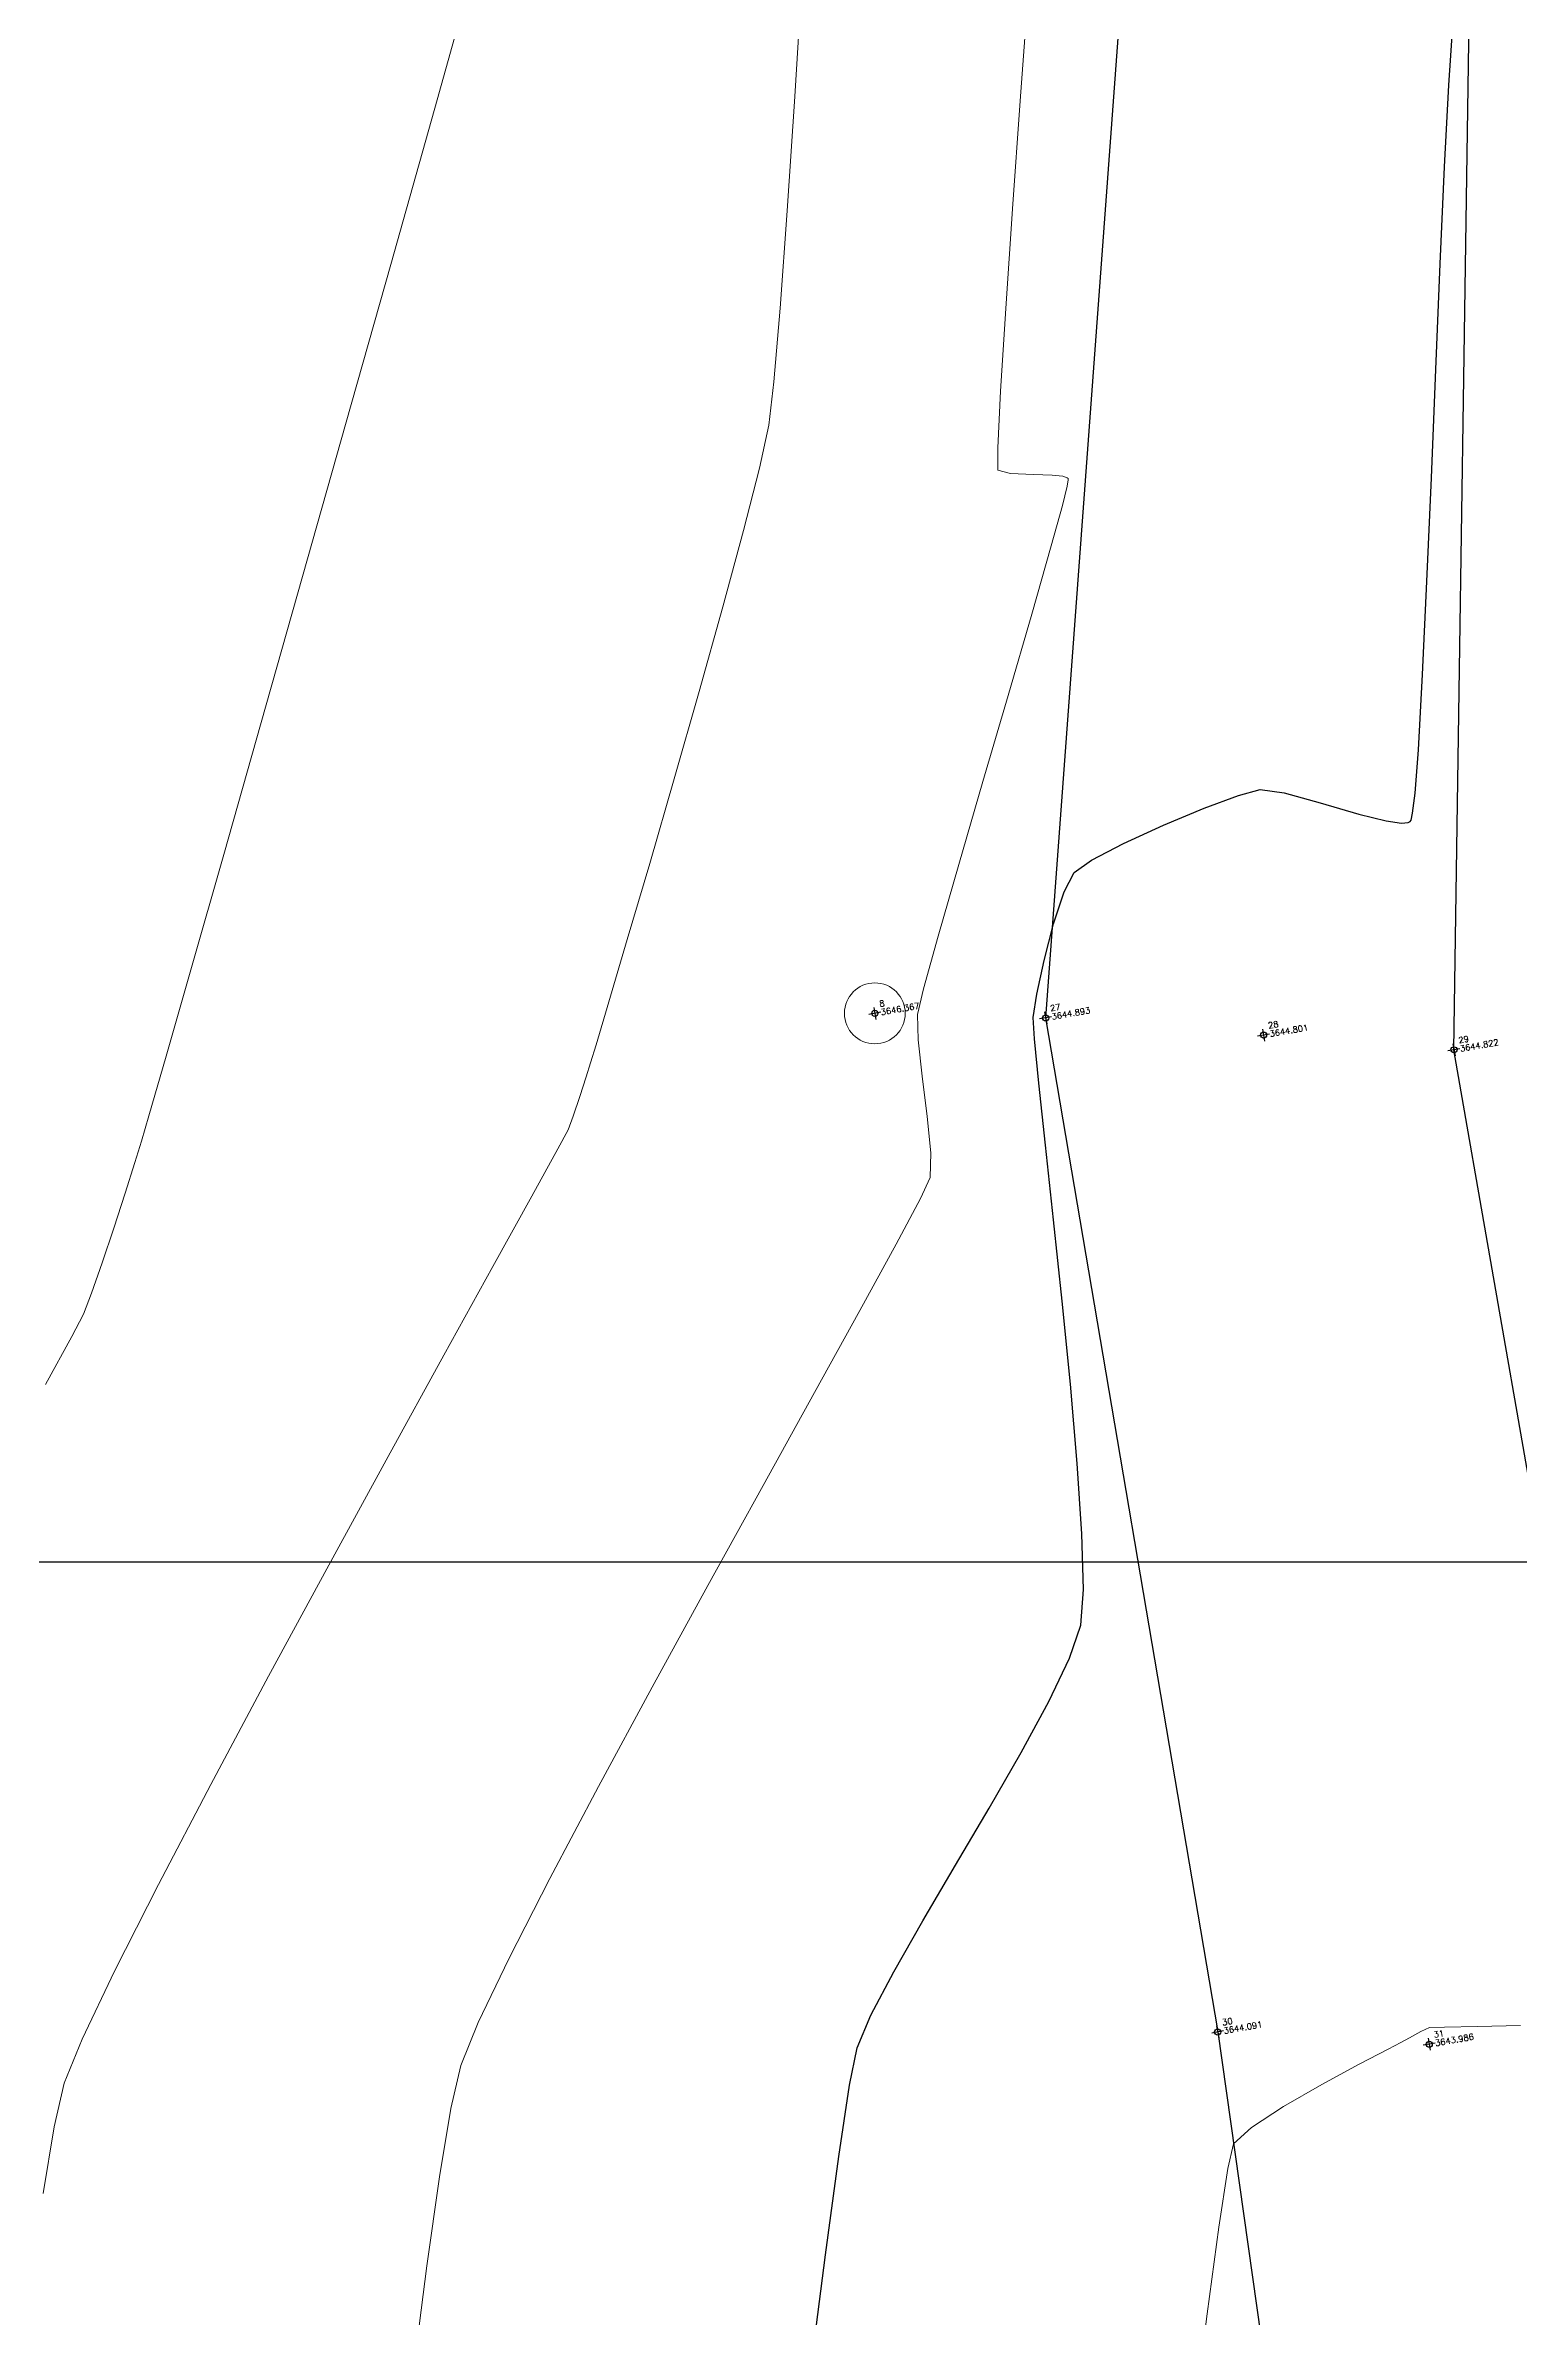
# Model space of a CAD drawing. Header units: millimetres. Extents: x 736950 to 740938, y 8500595 to 8502163.
# Drawn here: x 737658.48 to 737682.71, y 8501287.56 to 8501324.92 of the extents above; entities that cross this region are included whole.
import ezdxf

# ---------------------------------------------------------------- set-up
doc = ezdxf.new("R2010")
doc.units = ezdxf.units.MM
doc.layers.add('carretera', color=40, linetype='Continuous')
doc.layers.add('Cuadricula Coordenadas', color=5, linetype='Continuous')
for name, color, linetype, lineweight in [('CONT-MJR', 80, 'Continuous', 30), ('CONT-MNR', 96, 'Continuous', 15), ('postes', 10, 'Continuous', 5)]:
    doc.layers.add(name, color=color, linetype=linetype, lineweight=lineweight)
doc.styles.add('5mm', font='arial.ttf', dxfattribs={"height": 3})

msp = doc.modelspace()

# ---------------------------------------------------------------- linework, layer by layer
at = {"linetype": 'Continuous', "extrusion": (-0.172787269436437, 0.9849591664230046, 0)}
for points, elevation in [([(-2195494.972162655, 0), (-2195494.772162654, 0)], 8245981.890062787), ([(-2195497.723162655, 0), (-2195497.523162655, 0)], 8245981.332062787), ([(-2195501.201162654, 0), (-2195501.001162654, 0)], 8245980.435062787), ([(-2195504.240162655, 0), (-2195504.040162655, 0)], 8245979.656062789), ([(-2195497.627162654, 0), (-2195497.427162655, 0)], 8245964.428062788), ([(-2195501.015162655, 0), (-2195500.815162654, 0)], 8245963.629062787)]:
    msp.add_lwpolyline(points, dxfattribs=dict(at, elevation=elevation))
at = {"linetype": 'Continuous', "extrusion": (0.9849591664230046, 0.172787269436437, 0)}
for points, elevation in [([(8245981.990062787, 0), (8245981.790062786, 0)], 2195494.872162655), ([(8245981.432062786, 0), (8245981.232062787, 0)], 2195497.623162654), ([(8245980.535062787, 0), (8245980.335062787, 0)], 2195501.101162655), ([(8245979.756062786, 0), (8245979.556062789, 0)], 2195504.140162655), ([(8245964.528062787, 0), (8245964.328062787, 0)], 2195497.527162655), ([(8245963.729062785, 0), (8245963.529062787, 0)], 2195500.915162655)]:
    msp.add_lwpolyline(points, dxfattribs=dict(at, elevation=elevation))
at = {"linetype": 'Continuous'}
for centre in [(737672.1045650506, 8501309.01279812), (737674.9106030138, 8501308.938528683), (737678.4912811753, 8501308.655974433), (737681.6191733648, 8501308.413791755), (737677.7368429363, 8501292.272191355), (737681.2119416205, 8501292.07061225)]:
    msp.add_circle(centre, 0.05, dxfattribs=at)
at = {"layer": 'carretera'}
for p, q in [((737681.6191733648, 8501308.413791755), (737682.1730117265, 8501345.95412589)), ((737676.2698655571, 8501327.430527015), (737674.9106030138, 8501308.938528683)), ((737674.9106030138, 8501308.938528683), (737677.7368429363, 8501292.272191355)), ((737684.4676910897, 8501292.06609639), (737681.6191733648, 8501308.413791755)), ((737677.7368429363, 8501292.272191355), (737681.1739209626, 8501267.985786915))]:
    msp.add_line(p, q, dxfattribs=at)
at = {"layer": 'CONT-MJR', "elevation": 3645}
for points in [[(737681.5351063971, 8501324.26629185), (737681.6024009112, 8501325.243640095)], [(737681.4653664865, 8501322.926306149), (737681.5351063971, 8501324.26629185)], [(737681.3212651481, 8501319.59222455), (737681.3938598474, 8501321.332133535)], [(737681.1755262426, 8501316.108999623), (737681.2482610571, 8501317.815029731)], [(737678.0797064888, 8501312.595821101), (737678.4350785589, 8501312.691140378)], [(737678.4350785589, 8501312.691140378), (737678.8319052404, 8501312.636549827)], [(737680.0548283388, 8501312.286937019), (737680.5022561846, 8501312.174112914)], [(737680.5022561846, 8501312.174112914), (737680.7543970273, 8501312.138811216)], [(737680.7543970273, 8501312.138811216), (737680.8656756879, 8501312.148638934)], [(737680.8656756879, 8501312.148638934), (737680.9008531191, 8501312.165537087)], [(737675.6657656042, 8501311.532293444), (737676.192494818, 8501311.806897819)], [(737675.3782269777, 8501311.329886695), (737675.6657656042, 8501311.532293444)], [(737674.7680057879, 8501309.32874629), (737674.8864807166, 8501309.883297795)], [(737675.3177956851, 8501302.916044582), (737675.1831041845, 8501304.281587569)], [(737675.3035315397, 8501298.417197399), (737675.4873962514, 8501298.95813675)], [(737673.4274057826, 8501295.013847103), (737673.9804760079, 8501295.951357363)], [(737671.5131363024, 8501290.228104481), (737671.6906140244, 8501291.395734342)], [(737671.2938159853, 8501288.610770604), (737671.5131363024, 8501290.228104481)]]:
    msp.add_lwpolyline(points, dxfattribs=at)
at = {"layer": 'CONT-MJR', "extrusion": (0.9989955292166769, -0.04480996100301596, 0), "elevation": 355996.5370853029}
msp.add_lwpolyline([(8525837.477727279, 3645.000000000013), (8525839.073502809, 3645.000000000013)], dxfattribs=at)
at = {"layer": 'CONT-MJR', "extrusion": (0.9991573540886103, -0.04104365688687386, 0), "elevation": 388134.4726869524}
msp.add_lwpolyline([(8524431.35037698, 3645), (8524433.129070608, 3645)], dxfattribs=at)
at = {"layer": 'CONT-MJR', "extrusion": (0.9988959336740703, -0.04697779996346771, 0), "elevation": 337493.598986282}
msp.add_lwpolyline([(8526583.202756297, 3645.000000000013), (8526584.73085828, 3645.000000000013)], dxfattribs=at)
at = {"layer": 'CONT-MJR', "extrusion": (0.9983988863462939, -0.0565655702921857, 0), "elevation": 255618.284854913}
msp.add_lwpolyline([(8529429.123723939, 3645.000000000013), (8529430.364058927, 3645.000000000013)], dxfattribs=at)
at = {"layer": 'CONT-MJR', "extrusion": (0.9970699900121585, -0.07649467312927236, 0), "elevation": 85214.43534605834}
msp.add_lwpolyline([(8532832.368283913, 3645), (8532833.08076461, 3645)], dxfattribs=at)
at = {"layer": 'CONT-MJR', "extrusion": (0.3855537591699478, -0.9226853736729124, 0), "elevation": -7559622.2571832}
msp.add_lwpolyline([(3958356.476624054, 3645), (3958357.199161291, 3645)], dxfattribs=at)
at = {"layer": 'CONT-MJR', "extrusion": (0.3475946470534355, -0.9376449015164524, 0), "elevation": -7714799.459914623}
msp.add_lwpolyline([(3646690.236468238, 3645.00000000001), (3646690.841632599, 3645.00000000001)], dxfattribs=at)
at = {"layer": 'CONT-MJR', "extrusion": (-0.2661396836106369, -0.9639344732955815, 0), "elevation": -8391033.92956325}
msp.add_lwpolyline([(-1551462.599072603, 3645.000000000003), (-1551461.989716357, 3645.000000000003)], dxfattribs=at)
at = {"layer": 'CONT-MJR', "extrusion": (-0.2828806784940593, -0.9591551082774572, 0), "elevation": -8362752.541498937}
msp.add_lwpolyline([(-1697308.057563381, 3645.000000000006), (-1697307.394955632, 3645.000000000006)], dxfattribs=at)
at = {"layer": 'CONT-MJR', "extrusion": (0.9929627359222221, -0.1184272142282154, 0), "elevation": -274297.0492858964}
msp.add_lwpolyline([(8528847.819957634, 3645.000000000013), (8528848.155171841, 3645.000000000013)], dxfattribs=at)
at = {"layer": 'CONT-MJR', "extrusion": (0.4174058037523412, -0.9087201962066552, 0), "elevation": -7417403.409140874}
msp.add_lwpolyline([(4218838.14208832, 3645), (4218838.860800037, 3645)], dxfattribs=at)
at = {"layer": 'CONT-MJR', "extrusion": (0.8637162268318693, -0.5039784514315259, 0), "elevation": -3647331.176032583}
msp.add_lwpolyline([(7714496.544800129, 3645), (7714496.570005397, 3645)], dxfattribs=at)
at = {"layer": 'CONT-MJR', "extrusion": (0.9751564967179076, -0.2215170578281895, 0), "elevation": -1163831.328052275}
msp.add_lwpolyline([(8453518.71566677, 3645), (8453518.832242996, 3645)], dxfattribs=at)
at = {"layer": 'CONT-MJR', "extrusion": (0.8892922122496156, -0.4573394376523686, 0), "elevation": -3231975.973892554}
msp.add_lwpolyline([(7897517.639603903, 3645.000000000013), (7897518.002225991, 3645.000000000013)], dxfattribs=at)
at = {"layer": 'CONT-MJR', "extrusion": (0.9506331718643273, -0.3103168905347697, 0), "elevation": -1936841.870332577}
msp.add_lwpolyline([(8310540.775555004, 3645.000000000006), (8310541.326111076, 3645.000000000006)], dxfattribs=at)
at = {"layer": 'CONT-MJR', "extrusion": (0.9682657659069834, -0.2499228012258246, 0), "elevation": -1410405.841173975}
msp.add_lwpolyline([(8415889.099387158, 3645.000000000013), (8415889.719810864, 3645.000000000013)], dxfattribs=at)
at = {"layer": 'CONT-MJR', "extrusion": (0.987629961557269, -0.1568026116950465, 0), "elevation": -604477.8028075587}
msp.add_lwpolyline([(8511816.746094793, 3645.00000000001), (8511817.135741005, 3645.00000000001)], dxfattribs=at)
at = {"layer": 'CONT-MJR', "extrusion": (0.9985411263640787, 0.05399647173248641, 0), "elevation": 1195639.220805962}
msp.add_lwpolyline([(8449074.427498158, 3645.000000000013), (8449074.776971571, 3645.000000000013)], dxfattribs=at)
at = {"layer": 'CONT-MJR', "extrusion": (0.9951500657533857, 0.09836842293659244, 0), "elevation": 1570357.371246325}
msp.add_lwpolyline([(8387513.17514153, 3645.000000000013), (8387513.907845706, 3645.000000000013)], dxfattribs=at)
at = {"layer": 'CONT-MJR', "extrusion": (0.9942183237316162, 0.1073774871949202, 0), "elevation": 1646258.877481637}
msp.add_lwpolyline([(8372945.362868432, 3645.000000000013), (8372946.389707344, 3645.000000000013)], dxfattribs=at)
at = {"layer": 'CONT-MJR', "extrusion": (0.9941133273083563, 0.108345246632738, 0), "elevation": 1654408.644187696}
msp.add_lwpolyline([(8371337.632735124, 3645.000000000003), (8371338.864202309, 3645.000000000003)], dxfattribs=at)
at = {"layer": 'CONT-MJR', "extrusion": (0.9944581940112142, 0.1051327749274905, 0), "elevation": 1627352.839982936}
msp.add_lwpolyline([(8376637.863612489, 3645), (8376639.21017312, 3645)], dxfattribs=at)
at = {"layer": 'CONT-MJR', "extrusion": (0.996277252206716, 0.08620694134137832, 0), "elevation": 1467800.460442947}
msp.add_lwpolyline([(8406060.668100573, 3645.00000000001), (8406061.976523655, 3645.00000000001)], dxfattribs=at)
at = {"layer": 'CONT-MJR', "extrusion": (0.9978420180422771, 0.06566054393100866, 0), "elevation": 1294283.628318781}
msp.add_lwpolyline([(8434518.63135884, 3645), (8434519.786978373, 3645)], dxfattribs=at)
at = {"layer": 'CONT-MJR', "extrusion": (0.9996572954770636, 0.02617807478564552, 0), "elevation": 959970.3809374626}
msp.add_lwpolyline([(8479075.186095357, 3645.00000000001), (8479076.10067254, 3645.00000000001)], dxfattribs=at)
at = {"layer": 'CONT-MJR', "extrusion": (0.9973255162944508, -0.07308771817485663, 0), "elevation": 114362.0439527252}
msp.add_lwpolyline([(8532477.390724521, 3645.000000000003), (8532477.979264764, 3645.000000000003)], dxfattribs=at)
at = {"layer": 'CONT-MJR', "extrusion": (0.9022671559660131, -0.4311774336221714, 0), "elevation": -2999987.835839638}
msp.add_lwpolyline([(7988510.497196995, 3645.00000000001), (7988511.289126258, 3645.00000000001)], dxfattribs=at)
at = {"layer": 'CONT-MJR', "extrusion": (0.878700535371495, -0.4773734063999043, 0), "elevation": -3410098.059040551}
msp.add_lwpolyline([(7822240.297903966, 3645), (7822241.252143798, 3645)], dxfattribs=at)
at = {"layer": 'CONT-MJR', "extrusion": (0.8664157892070468, -0.4993232221845187, 0), "elevation": -3605762.103204338}
msp.add_lwpolyline([(7733994.789830919, 3645), (7733995.843386535, 3645)], dxfattribs=at)
at = {"layer": 'CONT-MJR', "extrusion": (0.8620419206305077, -0.5068369827426423, 0), "elevation": -3672865.296064365}
msp.add_lwpolyline([(7702351.797164466, 3645), (7702352.855779083, 3645)], dxfattribs=at)
at = {"layer": 'CONT-MJR', "extrusion": (0.8692985227499339, -0.4942874450608497, 0), "elevation": -3560824.986733126}
msp.add_lwpolyline([(7754783.888224792, 3645.000000000004), (7754784.852216968, 3645.000000000004)], dxfattribs=at)
at = {"layer": 'CONT-MJR', "extrusion": (0.8863350468915504, -0.4630444737298494, 0), "elevation": -3282651.951135997}
msp.add_lwpolyline([(7876568.492717493, 3645), (7876569.29804574, 3645)], dxfattribs=at)
at = {"layer": 'CONT-MJR', "extrusion": (0.9225871984316804, -0.3857886225512404, 0), "elevation": -2599135.160472597}
msp.add_lwpolyline([(8127768.571796619, 3645), (8127769.157054237, 3645)], dxfattribs=at)
at = {"layer": 'CONT-MJR', "extrusion": (0.9798656617334492, -0.1996579198420881, 0), "elevation": -974530.9967782175}
msp.add_lwpolyline([(8477405.514344506, 3645), (8477406.14076075, 3645)], dxfattribs=at)
at = {"layer": 'CONT-MJR', "extrusion": (0.9919490336950711, -0.1266377295730411, 0), "elevation": -344851.5610277831}
msp.add_lwpolyline([(8526260.061589418, 3645.000000000003), (8526262.040436877, 3645.000000000003)], dxfattribs=at)
at = {"layer": 'CONT-MNR', "extrusion": (0.9630525479363574, -0.2693135531555925, 0), "elevation": -1579111.704903614}
msp.add_lwpolyline([(8385884.779747599, 3648.000000000013), (8385887.327621276, 3648.000000000013)], dxfattribs=at)
at = {"layer": 'CONT-MNR', "extrusion": (0.9980193877598504, -0.06290708748188507, 0), "elevation": 201416.2108395691}
msp.add_lwpolyline([(8530890.975155009, 3647.00000000001), (8530893.038721986, 3647.00000000001)], dxfattribs=at)
at = {"layer": 'CONT-MNR'}
for points, elevation in [([(737674.493776888, 8501324.012052272), (737674.6241039283, 8501325.78778049)], 3646), ([(737664.1541342643, 8501321.321446804), (737664.8755036768, 8501323.88791382)], 3648), ([(737670.3608859396, 8501318.678878766), (737670.4454807845, 8501319.392703023)], 3647), ([(737674.1232169119, 8501318.30730156), (737674.1709751054, 8501319.23927926)], 3646), ([(737670.2083459093, 8501317.97169204), (737670.3608859396, 8501318.678878766)], 3647), ([(737669.9482672988, 8501316.94571025), (737670.2083459093, 8501317.97169204)], 3647), ([(737674.3345286242, 8501317.88667491), (737674.1239378965, 8501317.941868555)], 3646), ([(737674.7102465503, 8501317.869759569), (737674.3345286242, 8501317.88667491)], 3646), ([(737675.0161175148, 8501317.858520823), (737674.7102465503, 8501317.869759569)], 3646), ([(737675.1918129553, 8501317.838796234), (737675.0161175148, 8501317.858520823)], 3646), ([(737675.1850804699, 8501317.360375147), (737675.2629245479, 8501317.674445376)], 3646), ([(737675.2630833004, 8501317.815755744), (737675.1918129553, 8501317.838796234)], 3646), ([(737675.2629245479, 8501317.674445376), (737675.2821154374, 8501317.78103966)], 3646), ([(737675.2809035254, 8501317.800365884), (737675.2630833004, 8501317.815755744)], 3646), ([(737662.0241336211, 8501313.794295851), (737662.7039229778, 8501316.18977435)], 3648), ([(737669.2201358913, 8501314.301974887), (737669.6093104966, 8501315.692086749)], 3647), ([(737668.0379091408, 8501310.224242678), (737668.4057748254, 8501311.476899497)], 3647), ([(737673.1430902577, 8501310.281416532), (737673.4826573714, 8501311.460393125)], 3646), ([(737672.8032189885, 8501308.994306339), (737672.9027801235, 8501309.415843751)], 3646), ([(737667.4354961441, 8501308.199635947), (737667.524109412, 8501308.494457548)], 3647), ([(737672.8838461026, 8501307.977853555), (737672.8162445542, 8501308.578931369)], 3646), ([(737659.9489255558, 8501306.561372064), (737660.0594000418, 8501306.915019583)], 3648), ([(737666.4680254052, 8501306.009721704), (737666.8976662948, 8501306.787130404)], 3647), ([(737659.6019922434, 8501305.484733902), (737659.7889380407, 8501306.059636373)], 3648), ([(737665.8266659481, 8501304.850666597), (737666.4680254052, 8501306.009721704)], 3647), ([(737659.2374447903, 8501304.415114172), (737659.4106429112, 8501304.911586037)], 3648), ([(737671.8588892926, 8501304.129637705), (737672.4538350597, 8501305.21765708)], 3646), ([(737671.114819854, 8501302.782171043), (737671.8588892926, 8501304.129637705)], 3646), ([(737662.1453434315, 8501298.117565257), (737663.1329266644, 8501299.943414418)], 3647), ([(737661.1963668794, 8501296.339965468), (737662.1453434315, 8501298.117565257)], 3647), ([(737659.6144940135, 8501293.273430647), (737660.3360620567, 8501294.696594214)], 3647), ([(737680.7485947984, 8501292.097489482), (737680.8872630461, 8501292.176269578)], 3644), ([(737680.8872630461, 8501292.176269578), (737681.0756792004, 8501292.279018437)], 3644), ([(737681.0756792004, 8501292.279018437), (737681.2187612957, 8501292.344302054)], 3644), ([(737681.2187612957, 8501292.344302054), (737681.4615969737, 8501292.352884337)], 3644), ([(737681.4615969737, 8501292.352884337), (737682.006729397, 8501292.360580783)], 3644), ([(737665.1392300033, 8501291.015408173), (737665.3017557274, 8501291.720590653)], 3646), ([(737679.4467111825, 8501291.409833314), (737680.0607726059, 8501291.741324574)], 3644), ([(737678.8162305079, 8501291.046270922), (737679.4467111825, 8501291.409833314)], 3644), ([(737658.4404106786, 8501289.615128051), (737658.6213590493, 8501290.713915246)], 3647), ([(737664.951677612, 8501289.892036717), (737665.1392300033, 8501291.015408173)], 3646), ([(737678.2920913071, 8501290.703288458), (737678.8162305079, 8501291.046270922)], 3644), ([(737677.7578583958, 8501289.066389933), (737677.9056624124, 8501290.029827965)], 3644), ([(737664.7451183184, 8501288.431449402), (737664.951677612, 8501289.892036717)], 3646), ([(737677.5637581869, 8501287.637574868), (737677.7578583958, 8501289.066389933)], 3644)]:
    msp.add_lwpolyline(points, dxfattribs=dict(at, elevation=elevation))
at = {"layer": 'CONT-MNR', "extrusion": (0.9978049940224498, -0.06622079661147942, 0), "elevation": 173087.1436218596}
msp.add_lwpolyline([(8531510.885268616, 3647.000000000003), (8531512.770938266, 3647.000000000003)], dxfattribs=at)
at = {"layer": 'CONT-MNR', "extrusion": (0.9974835171593626, -0.07089875171953144, 0), "elevation": 133084.8881535378}
msp.add_lwpolyline([(8532228.994196549, 3646.00000000001), (8532230.776837366, 3646.00000000001)], dxfattribs=at)
at = {"layer": 'CONT-MNR', "extrusion": (0.9973895594676574, -0.07220849440967753, 0), "elevation": 121877.3415234287}
msp.add_lwpolyline([(8532394.489152312, 3647.000000000013), (8532396.091272805, 3647.000000000013)], dxfattribs=at)
at = {"layer": 'CONT-MNR', "extrusion": (0.9976998946696597, -0.06778584052846064, 0), "elevation": 159708.3654173614}
msp.add_lwpolyline([(8531770.532226486, 3646.000000000003), (8531772.174342137, 3646.000000000003)], dxfattribs=at)
at = {"layer": 'CONT-MNR', "extrusion": (0.9624205614715257, -0.2715633680319076, 0), "elevation": -1598704.301374246}
msp.add_lwpolyline([(8382166.30597504, 3648), (8382169.001609795, 3648)], dxfattribs=at)
at = {"layer": 'CONT-MNR', "extrusion": (0.9964401541349518, -0.08430313889478575, 0), "elevation": 18356.54284369259}
msp.add_lwpolyline([(8533243.940039402, 3647), (8533245.153060371, 3647)], dxfattribs=at)
at = {"layer": 'CONT-MNR', "extrusion": (0.9980371959491359, -0.06262392116424925, 0), "elevation": 203840.3152913575}
msp.add_lwpolyline([(8530828.86456676, 3646), (8530830.223513681, 3646)], dxfattribs=at)
at = {"layer": 'CONT-MNR', "extrusion": (0.9621999777333726, -0.2723439054759573, 0), "elevation": -1605502.615519703}
msp.add_lwpolyline([(8380864.190215576, 3648.000000000003), (8380866.82723304, 3648.000000000003)], dxfattribs=at)
at = {"layer": 'CONT-MNR', "extrusion": (0.9999980537211455, 0.001972955630866858, 0), "elevation": 754445.4113215473}
msp.add_lwpolyline([(8499845.99761665, 3646.000000000013), (8499846.363050366, 3646.000000000013)], dxfattribs=at)
at = {"layer": 'CONT-MNR', "extrusion": (0.9980396222174677, 0.0625852417428794, 0), "elevation": 1268286.188341063}
msp.add_lwpolyline([(8438484.40068053, 3646.000000000013), (8438484.42004471, 3646.000000000013)], dxfattribs=at)
at = {"layer": 'CONT-MNR', "extrusion": (0.9645056694664429, -0.2640621395942419, 0), "elevation": -1533384.153315513}
msp.add_lwpolyline([(8394360.19265815, 3646), (8394360.879713252, 3646)], dxfattribs=at)
at = {"layer": 'CONT-MNR', "extrusion": (0.9653363046343806, -0.2610092315509901, 0), "elevation": -1506822.621271054}
msp.add_lwpolyline([(8399167.252593944, 3647), (8399168.55123308, 3647)], dxfattribs=at)
at = {"layer": 'CONT-MNR', "extrusion": (0.9615506447691857, -0.2746276707543571, 0), "elevation": -1625384.927641493}
msp.add_lwpolyline([(8377031.348781847, 3646.00000000001), (8377032.520094393, 3646.00000000001)], dxfattribs=at)
at = {"layer": 'CONT-MNR', "extrusion": (0.9602133640707069, -0.2792674264213713, 0), "elevation": -1665815.43285508}
msp.add_lwpolyline([(8369083.943111382, 3646.000000000006), (8369085.333842624, 3646.000000000006)], dxfattribs=at)
at = {"layer": 'CONT-MNR', "extrusion": (0.9614169544011736, -0.2750953285498899, 0), "elevation": -1629464.156029124}
msp.add_lwpolyline([(8376235.568032847, 3647.00000000001), (8376237.061086264, 3647.00000000001)], dxfattribs=at)
at = {"layer": 'CONT-MNR', "extrusion": (0.9597769851264126, -0.2807634926796109, 0), "elevation": -1678855.867763769}
msp.add_lwpolyline([(8366476.285056304, 3646.000000000003), (8366477.758200156, 3646.000000000003)], dxfattribs=at)
at = {"layer": 'CONT-MNR', "extrusion": (0.9618475033311286, -0.2735861479236013, 0), "elevation": -1616323.317056064}
msp.add_lwpolyline([(8378779.304949291, 3648), (8378781.559730193, 3648)], dxfattribs=at)
at = {"layer": 'CONT-MNR', "extrusion": (0.9603113390938696, -0.2789303354024786, 0), "elevation": -1662882.327055657}
msp.add_lwpolyline([(8369663.904274028, 3647), (8369665.351334441, 3647)], dxfattribs=at)
at = {"layer": 'CONT-MNR', "extrusion": (0.9599705621243764, -0.2801009101281337, 0), "elevation": -1673080.249528005}
msp.add_lwpolyline([(8367631.755297711, 3646.000000000003), (8367633.173829603, 3646.000000000003)], dxfattribs=at)
at = {"layer": 'CONT-MNR', "extrusion": (0.9616854083110051, -0.2741553855784987, 0), "elevation": -1621282.154989994}
msp.add_lwpolyline([(8377819.258159433, 3648), (8377821.189319844, 3648)], dxfattribs=at)
at = {"layer": 'CONT-MNR', "extrusion": (0.9588294700488441, -0.2839824772162055, 0), "elevation": -1706925.2832035}
msp.add_lwpolyline([(8360790.505276648, 3647.000000000006), (8360791.573800092, 3647.000000000006)], dxfattribs=at)
at = {"layer": 'CONT-MNR', "extrusion": (0.9635542867748679, -0.2675128715366345, 0), "elevation": -1563421.805942345}
msp.add_lwpolyline([(8388810.127313277, 3646.000000000013), (8388811.025625695, 3646.000000000013)], dxfattribs=at)
at = {"layer": 'CONT-MNR', "extrusion": (0.9615022508578971, -0.2747970552884394, 0), "elevation": -1626872.296050822}
msp.add_lwpolyline([(8376733.995350998, 3648.000000000003), (8376735.514555684, 3648.000000000003)], dxfattribs=at)
at = {"layer": 'CONT-MNR', "extrusion": (0.9582806627299865, -0.2858289198765196, 0), "elevation": -1723027.300629926}
msp.add_lwpolyline([(8357486.249785019, 3647), (8357486.985742022, 3647)], dxfattribs=at)
at = {"layer": 'CONT-MNR', "extrusion": (0.9995086823184345, 0.03134316464664919, 0), "elevation": 1003768.299048141}
msp.add_lwpolyline([(8474010.73517519, 3646.00000000001), (8474011.150754342, 3646.00000000001)], dxfattribs=at)
at = {"layer": 'CONT-MNR', "extrusion": (0.9612248281313162, -0.2757658967021155, 0), "elevation": -1635313.359385904}
msp.add_lwpolyline([(8375089.196310255, 3648), (8375090.215224002, 3648)], dxfattribs=at)
at = {"layer": 'CONT-MNR', "extrusion": (0.9514165973533348, -0.3079065739483369, 0), "elevation": -1915779.638351546}
msp.add_lwpolyline([(8315417.79104699, 3647.000000000011), (8315418.133119833, 3647.000000000011)], dxfattribs=at)
at = {"layer": 'CONT-MNR', "extrusion": (0.9539732392604285, -0.2998917450930674, 0), "elevation": -1845757.158625639}
msp.add_lwpolyline([(8331240.655672044, 3647), (8331240.895687216, 3647)], dxfattribs=at)
at = {"layer": 'CONT-MNR', "extrusion": (0.9923960328624255, 0.1230857991765082, 0), "elevation": 1778453.929978787}
msp.add_lwpolyline([(8345866.588376365, 3646), (8345867.25492452, 3646)], dxfattribs=at)
at = {"layer": 'CONT-MNR', "extrusion": (0.9476314138444298, -0.3193660963458816, 0), "elevation": -2015992.769661058}
msp.add_lwpolyline([(8291691.754187055, 3647.000000000003), (8291692.096011374, 3647.000000000003)], dxfattribs=at)
at = {"layer": 'CONT-MNR', "extrusion": (0.96034957370363, -0.2787986662221617, 0), "elevation": -1661741.505469677}
msp.add_lwpolyline([(8369885.112448878, 3648.00000000001), (8369885.542738216, 3648.00000000001)], dxfattribs=at)
at = {"layer": 'CONT-MNR', "extrusion": (0.9372064560699273, -0.3487750832568858, 0), "elevation": -2273697.754279532}
msp.add_lwpolyline([(8224759.788454311, 3647), (8224760.027864858, 3647)], dxfattribs=at)
at = {"layer": 'CONT-MNR', "extrusion": (0.9955689550760206, 0.09403433250063788, 0), "elevation": 1533819.062715658}
msp.add_lwpolyline([(8394270.457555274, 3646), (8394271.056791289, 3646)], dxfattribs=at)
at = {"layer": 'CONT-MNR', "extrusion": (0.8792229327691932, -0.476410573447671, 0), "elevation": -3401538.788338462}
msp.add_lwpolyline([(7825976.195482005, 3647), (7825976.547819419, 3647)], dxfattribs=at)
at = {"layer": 'CONT-MNR', "extrusion": (0.9527366742545297, -0.3037973494460057, 0), "elevation": -1879878.713702672}
msp.add_lwpolyline([(8323605.150750124, 3648.00000000001), (8323605.677375901, 3648.00000000001)], dxfattribs=at)
at = {"layer": 'CONT-MNR', "extrusion": (0.9997280155430824, -0.02332155522881221, 0), "elevation": 539208.6924584134}
msp.add_lwpolyline([(8516197.772139216, 3646.000000000013), (8516198.178630676, 3646.000000000013)], dxfattribs=at)
at = {"layer": 'CONT-MNR', "extrusion": (0.9071062279361297, -0.4209017596060705, 0), "elevation": -2909067.002212661}
msp.add_lwpolyline([(8022075.393812442, 3646.00000000001), (8022075.771572408, 3646.00000000001)], dxfattribs=at)
at = {"layer": 'CONT-MNR', "extrusion": (0.883190878481529, -0.4690137227918018, 0), "elevation": -3335723.226188505}
msp.add_lwpolyline([(7854253.727196309, 3646), (7854254.57988472, 3646)], dxfattribs=at)
at = {"layer": 'CONT-MNR', "extrusion": (0.9485342250953699, -0.3166746340058297, 0), "elevation": -1992452.423989989}
msp.add_lwpolyline([(8297376.690497026, 3648), (8297377.294742869, 3648)], dxfattribs=at)
at = {"layer": 'CONT-MNR', "extrusion": (0.8754739241343786, -0.4832653599842971, 0), "elevation": -3462578.953022577}
msp.add_lwpolyline([(7799157.397507708, 3647), (7799159.059147547, 3647)], dxfattribs=at)
at = {"layer": 'CONT-MNR', "extrusion": (0.9334832634005023, -0.3586209655766776, 0), "elevation": -2360153.445762028}
msp.add_lwpolyline([(8200365.087131867, 3648), (8200365.456580881, 3648)], dxfattribs=at)
at = {"layer": 'CONT-MNR', "extrusion": (0.8863828426082907, -0.4629529742097424, 0), "elevation": -3281855.629655064}
msp.add_lwpolyline([(7876911.126623602, 3648.000000000013), (7876911.544247219, 3648.000000000013)], dxfattribs=at)
at = {"layer": 'CONT-MNR', "extrusion": (0.8767498284385016, -0.480946710491982, 0), "elevation": -3441931.725237298}
msp.add_lwpolyline([(7808290.289550503, 3648.000000000009), (7808291.187540983, 3648.000000000009)], dxfattribs=at)
at = {"layer": 'CONT-MNR', "extrusion": (0.8763991238836094, -0.4815854811516246, 0), "elevation": -3447615.305902703}
msp.add_lwpolyline([(7805781.714272297, 3647), (7805783.613418928, 3647)], dxfattribs=at)
at = {"layer": 'CONT-MNR', "extrusion": (0.8750049090121308, -0.48411404565936, 0), "elevation": -3470134.236548178}
msp.add_lwpolyline([(7795796.864965474, 3646.00000000001), (7795798.615159646, 3646.00000000001)], dxfattribs=at)
at = {"layer": 'CONT-MNR', "extrusion": (0.8777331190922132, -0.4791498425843997, 0), "elevation": -3425925.167146736}
msp.add_lwpolyline([(7815323.689693728, 3647.000000000013), (7815325.726895407, 3647.000000000013)], dxfattribs=at)
at = {"layer": 'CONT-MNR', "extrusion": (0.8756131161943288, -0.4830131165387304, 0), "elevation": -3460326.250083185}
msp.add_lwpolyline([(7800153.421900612, 3646.00000000001), (7800155.294765261, 3646.00000000001)], dxfattribs=at)
at = {"layer": 'CONT-MNR', "extrusion": (0.877110913915829, -0.4802878768923273, 0), "elevation": -3436053.291846791}
msp.add_lwpolyline([(7810874.416014166, 3646), (7810876.323293773, 3646)], dxfattribs=at)
at = {"layer": 'CONT-MNR', "extrusion": (0.8796453708983343, -0.4756301309390857, 0), "elevation": -3394586.816833115}
msp.add_lwpolyline([(7828982.864234548, 3646.000000000006), (7828984.717710126, 3646.000000000006)], dxfattribs=at)
at = {"layer": 'CONT-MNR', "extrusion": (0.8859442291449942, -0.4637917882462799, 0), "elevation": -3289304.75193871}
msp.add_lwpolyline([(7873793.783089164, 3647), (7873795.638026753, 3647)], dxfattribs=at)
at = {"layer": 'CONT-MNR', "extrusion": (0.8836667753719428, -0.4681164706606169, 0), "elevation": -3327744.504804533}
msp.add_lwpolyline([(7857625.720224224, 3646.000000000009), (7857627.431753086, 3646.000000000009)], dxfattribs=at)
at = {"layer": 'CONT-MNR', "extrusion": (0.8902189344477967, -0.455532928283598, 0), "elevation": -3215934.791507258}
msp.add_lwpolyline([(7904043.613478139, 3646.000000000013), (7904045.09508639, 3646.000000000013)], dxfattribs=at)
at = {"layer": 'CONT-MNR', "extrusion": (0.9019428506020911, -0.4318554089597282, 0), "elevation": -3005996.91556809}
msp.add_lwpolyline([(7986244.798155738, 3646.00000000001), (7986245.96231462, 3646.00000000001)], dxfattribs=at)
at = {"layer": 'CONT-MNR', "extrusion": (0.9025866516164245, -0.4305082302626179, 0), "elevation": -2994075.000609311}
msp.add_lwpolyline([(7990721.127718502, 3647), (7990722.365247023, 3647)], dxfattribs=at)
at = {"layer": 'CONT-MNR', "extrusion": (0.9273628779937217, -0.3741631896902761, 0), "elevation": -2496787.009431439}
msp.add_lwpolyline([(8159789.558899908, 3646.000000000003), (8159790.31973302, 3646.000000000003)], dxfattribs=at)
at = {"layer": 'CONT-MNR', "extrusion": (0.02670325840984125, -0.999643404414943, 0), "elevation": -8478562.32400774}
msp.add_lwpolyline([(964431.1593048197, 3644.000000000013), (964431.8650053375, 3644.000000000013)], dxfattribs=at)
at = {"layer": 'CONT-MNR', "extrusion": (0.9267138250838999, -0.3757678623809744, 0), "elevation": -2510913.511870989}
msp.add_lwpolyline([(8155452.766639898, 3647.000000000004), (8155453.54876994, 3647.000000000004)], dxfattribs=at)
at = {"layer": 'CONT-MNR', "extrusion": (-0.4611037371808146, 0.8873462365716589, 0), "elevation": 7203442.19979607}
msp.add_lwpolyline([(-4574555.018509684, 3644.000000000013), (-4574555.553680091, 3644.000000000013)], dxfattribs=at)
at = {"layer": 'CONT-MNR', "extrusion": (0.4569629555501739, -0.8894857262794328, 0), "elevation": -7224685.200518697}
msp.add_lwpolyline([(4540931.819892738, 3644.00000000001), (4540932.059290335, 3644.00000000001)], dxfattribs=at)
at = {"layer": 'CONT-MNR', "extrusion": (0.9741408316938086, -0.2259416739490413, 0), "elevation": -1202212.471712638}
msp.add_lwpolyline([(8448122.230237061, 3647), (8448122.967017537, 3647)], dxfattribs=at)
at = {"layer": 'CONT-MNR', "extrusion": (-0.6747737839395038, 0.7380246205296703, 0), "elevation": 5776395.872822399}
msp.add_lwpolyline([(-6280872.438055549, 3644), (-6280872.837821344, 3644)], dxfattribs=at)
at = {"layer": 'CONT-MNR', "extrusion": (0.9753205419071633, -0.2207936605383345, 0), "elevation": -1157558.530280158}
msp.add_lwpolyline([(8454357.403891228, 3644.000000000003), (8454357.817815676, 3644.000000000003)], dxfattribs=at)
at = {"layer": 'CONT-MNR', "extrusion": (0.9919224225807443, -0.1268459994700162, 0), "elevation": -346648.2268399168}
msp.add_lwpolyline([(8526186.70703845, 3646), (8526188.43784927, 3646)], dxfattribs=at)
at = {"layer": 'CONT-MNR', "extrusion": (0.9919141825311615, -0.1269104191685525, 0), "elevation": -347189.1399302789}
msp.add_lwpolyline([(8526164.931803202, 3644.000000000003), (8526166.746315133, 3644.000000000003)], dxfattribs=at)
at = {"layer": 'Cuadricula Coordenadas', "color": 8}
msp.add_line((736950.2264744169, 8501300), (738552.8979275209, 8501300), dxfattribs=at)
at = {"layer": 'postes'}
msp.add_circle((737672.1045650506, 8501309.01279812), 0.5, dxfattribs=at)

# ---------------------------------------------------------------- texts
at = {"color": 2, "char_height": 0.1, "attachment_point": 1, "rotation": 9.94991650582834, "style": '5mm'}
for s, insert, width in [('\\Ftxt.shx;\\W1.0000000000;\\T1.0000000000;\\o\\l8', (737672.1702313861, 8501309.217219086), 0.2), ('\\Ftxt.shx;\\W1.0000000000;\\T1.0000000000;\\o\\l27', (737674.9762693493, 8501309.14294965), 0.3), ('\\Ftxt.shx;\\W1.0000000000;\\T1.0000000000;\\o\\l28', (737678.5569475108, 8501308.860395402), 0.3), ('\\Ftxt.shx;\\W1.0000000000;\\T1.0000000000;\\o\\l29', (737681.6848397003, 8501308.618212722), 0.3), ('\\Ftxt.shx;\\W1.0000000000;\\T1.0000000000;\\o\\l30', (737677.8025092718, 8501292.476612324), 0.2833333333333333), ('\\Ftxt.shx;\\W1.0000000000;\\T1.0000000000;\\o\\l31', (737681.277607956, 8501292.275033219), 0.2666666666666667)]:
    msp.add_mtext(s, dxfattribs=dict(at, insert=insert, width=width))
at = {"color": 1, "char_height": 0.1, "attachment_point": 1, "rotation": 9.94991650582834, "style": '5mm'}
for s, insert, width in [('\\Ftxt.shx;\\W1.0000000000;\\T1.0000000000;\\o\\l3646.367', (737672.1944216039, 8501309.079324802), 0.8333333333333334), ('\\Ftxt.shx;\\W1.0000000000;\\T1.0000000000;\\o\\l3644.893', (737675.0004595672, 8501309.005055366), 0.8333333333333334), ('\\Ftxt.shx;\\W1.0000000000;\\T1.0000000000;\\o\\l3644.801', (737678.5811377286, 8501308.722501118), 0.7833333333333333), ('\\Ftxt.shx;\\W1.0000000000;\\T1.0000000000;\\o\\l3644.822', (737681.7090299182, 8501308.48031844), 0.8333333333333334), ('\\Ftxt.shx;\\W1.0000000000;\\T1.0000000000;\\o\\l3644.091', (737677.8266994896, 8501292.33871804), 0.7833333333333333), ('\\Ftxt.shx;\\W1.0000000000;\\T1.0000000000;\\o\\l3643.986', (737681.3017981737, 8501292.137138935), 0.8333333333333334)]:
    msp.add_mtext(s, dxfattribs=dict(at, insert=insert, width=width))

doc.saveas('drawing.dxf')
